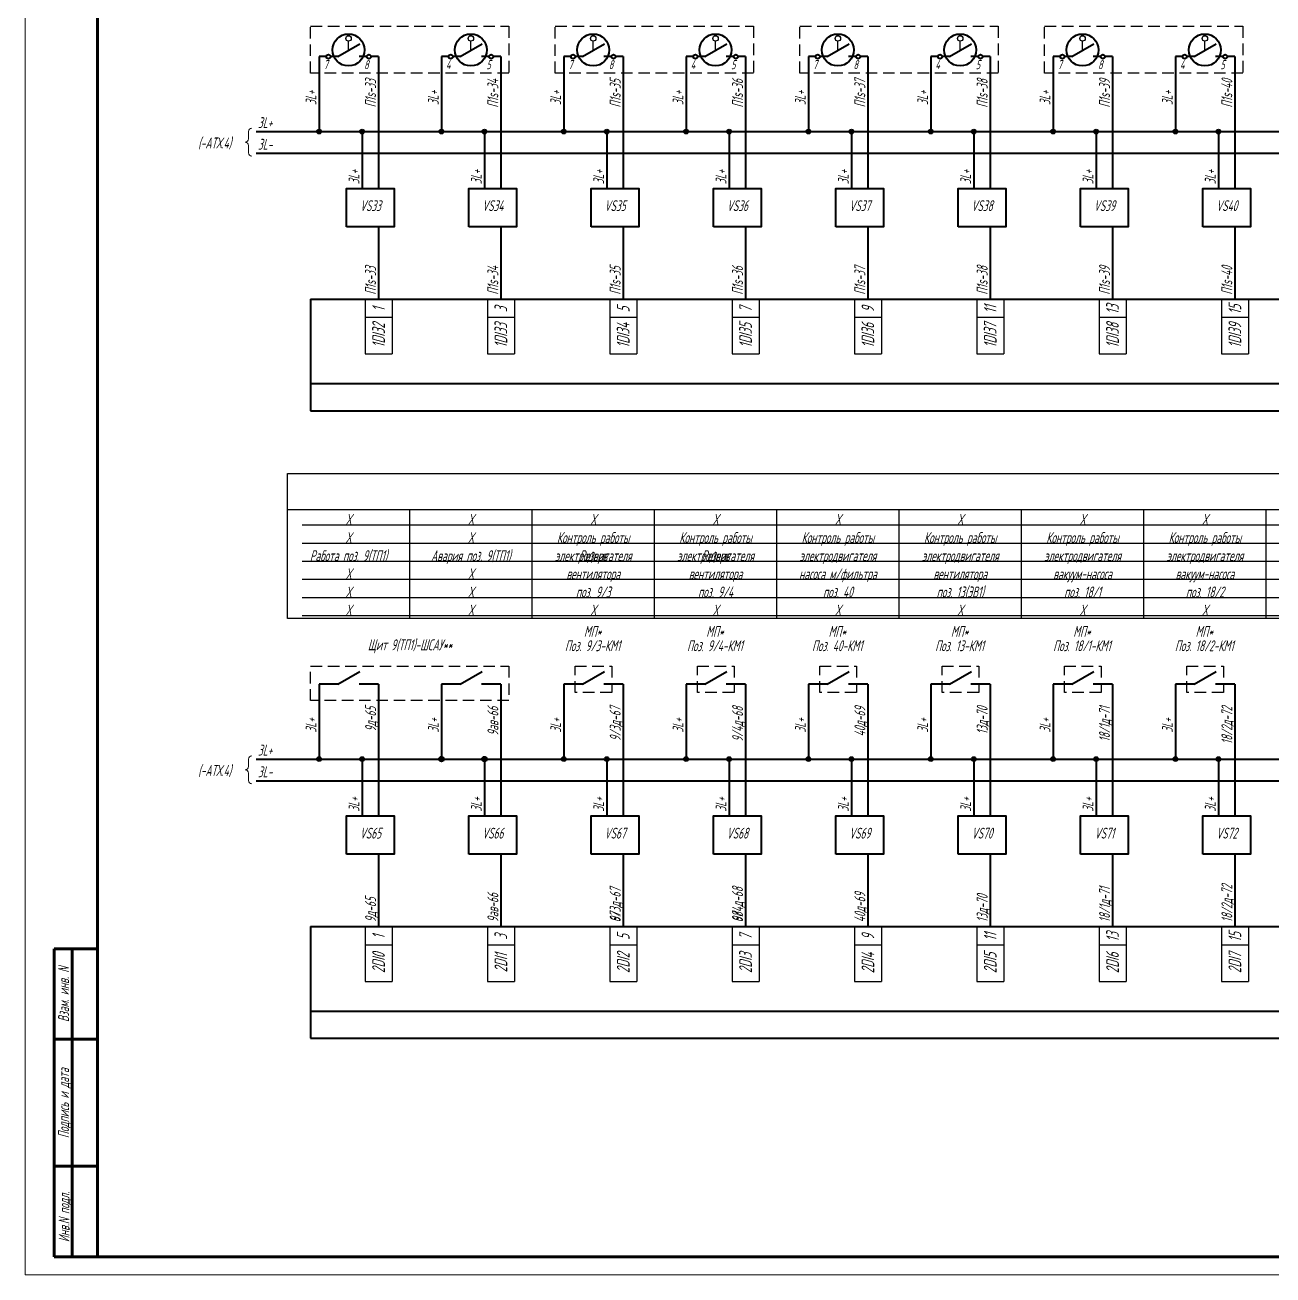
# Model space of a CAD drawing. Header units: millimetres. Extents: x -680 to 9204, y -4430 to 7779.
# Drawn here: x 1700.9 to 2045, y 640.4 to 985.2 of the extents above; entities that cross this region are included whole.
import ezdxf
from ezdxf.enums import TextEntityAlignment as Align

# ---------------------------------------------------------------- set-up
doc = ezdxf.new("R2010")
doc.units = ezdxf.units.MM
doc.linetypes.add('невидимая2', pattern=[4.7625, 3.175, -1.5875])
doc.layers.get('Defpoints').update_dxf_attribs({"color": 33})
for name, color, linetype, lineweight in [('Обводка', 6, 'Continuous', 25), ('Текст_КИП', 2, 'Continuous', 25), ('Толст.рамка', 7, 'Continuous', 60), ('Тонк.рамка', 10, 'Continuous', 20), ('Тонкая', 5, 'Continuous', 20)]:
    doc.layers.add(name, color=color, linetype=linetype, lineweight=lineweight)
doc.layers.add('ТЕКСТ', color=2, linetype='Continuous')
doc.styles.add('Simplex', font='simplex.shx', dxfattribs={"width": 0.7, "oblique": 15})

msp = doc.modelspace()

# ---------------------------------------------------------------- hatches: boundary and pattern name
h = msp.add_hatch(color=256)
edge = h.paths.add_edge_path()
edge.add_arc((1782.005, 955.765), 0.664, 0, 360)
h = msp.add_hatch(color=256)
edge = h.paths.add_edge_path()
edge.add_arc((1793.855, 955.765), 0.664, 0, 360)
h = msp.add_hatch(color=256)
edge = h.paths.add_edge_path()
edge.add_arc((1815.727, 955.765), 0.664, 0, 360)
h = msp.add_hatch(color=256)
edge = h.paths.add_edge_path()
edge.add_arc((1827.577, 955.765), 0.664, 0, 360)
h = msp.add_hatch(color=256)
edge = h.paths.add_edge_path()
edge.add_arc((1849.449, 955.765), 0.664, 0, 360)
h = msp.add_hatch(color=256)
edge = h.paths.add_edge_path()
edge.add_arc((1861.299, 955.765), 0.664, 0, 360)
h = msp.add_hatch(color=256)
edge = h.paths.add_edge_path()
edge.add_arc((1883.171, 955.765), 0.664, 0, 360)
h = msp.add_hatch(color=256)
edge = h.paths.add_edge_path()
edge.add_arc((1895.022, 955.765), 0.664, 0, 360)
h = msp.add_hatch(color=256)
edge = h.paths.add_edge_path()
edge.add_arc((1916.893, 955.765), 0.664, 0, 360)
h = msp.add_hatch(color=256)
edge = h.paths.add_edge_path()
edge.add_arc((1928.744, 955.765), 0.664, 0, 360)
h = msp.add_hatch(color=256)
edge = h.paths.add_edge_path()
edge.add_arc((1950.616, 955.765), 0.664, 0, 360)
h = msp.add_hatch(color=256)
edge = h.paths.add_edge_path()
edge.add_arc((1962.466, 955.765), 0.664, 0, 360)
h = msp.add_hatch(color=256)
edge = h.paths.add_edge_path()
edge.add_arc((1984.338, 955.765), 0.664, 0, 360)
h = msp.add_hatch(color=256)
edge = h.paths.add_edge_path()
edge.add_arc((1996.188, 955.765), 0.664, 0, 360)
h = msp.add_hatch(color=256)
edge = h.paths.add_edge_path()
edge.add_arc((2018.06, 955.765), 0.664, 0, 360)
h = msp.add_hatch(color=256)
edge = h.paths.add_edge_path()
edge.add_arc((2029.911, 955.765), 0.664, 0, 360)
h = msp.add_hatch(color=256)
edge = h.paths.add_edge_path()
edge.add_arc((1782.005, 782.687), 0.664, 0, 360)
h = msp.add_hatch(color=256)
edge = h.paths.add_edge_path()
edge.add_arc((1793.855, 782.687), 0.664, 0, 360)
at = {"lineweight": 40}
h = msp.add_hatch(color=256, dxfattribs=at)
edge = h.paths.add_edge_path()
edge.add_arc((1815.727, 782.687), 0.664, 0, 360)
h = msp.add_hatch(color=256, dxfattribs=at)
edge = h.paths.add_edge_path()
edge.add_arc((1827.577, 782.687), 0.664, 0, 360)
h = msp.add_hatch(color=256)
edge = h.paths.add_edge_path()
edge.add_arc((1916.893, 782.687), 0.664, 0, 360)
h = msp.add_hatch(color=256)
edge = h.paths.add_edge_path()
edge.add_arc((1928.744, 782.687), 0.664, 0, 360)
h = msp.add_hatch(color=256)
edge = h.paths.add_edge_path()
edge.add_arc((1950.616, 782.687), 0.664, 0, 360)
h = msp.add_hatch(color=256)
edge = h.paths.add_edge_path()
edge.add_arc((1984.338, 782.687), 0.664, 0, 360)
h = msp.add_hatch(color=256)
edge = h.paths.add_edge_path()
edge.add_arc((1996.188, 782.687), 0.664, 0, 360)
h = msp.add_hatch(color=256)
edge = h.paths.add_edge_path()
edge.add_arc((2018.06, 782.687), 0.664, 0, 360)
h = msp.add_hatch(color=256)
edge = h.paths.add_edge_path()
edge.add_arc((2029.911, 782.687), 0.664, 0, 360)
at = {"layer": 'Defpoints'}
h = msp.add_hatch(color=256, dxfattribs=at)
edge = h.paths.add_edge_path()
edge.add_arc((1849.449, 782.687), 0.664, 0, 360)
h = msp.add_hatch(color=256, dxfattribs=at)
edge = h.paths.add_edge_path()
edge.add_arc((1861.299, 782.687), 0.664, 0, 360)
h = msp.add_hatch(color=256, dxfattribs=at)
edge = h.paths.add_edge_path()
edge.add_arc((1883.171, 782.687), 0.664, 0, 360)
h = msp.add_hatch(color=256, dxfattribs=at)
edge = h.paths.add_edge_path()
edge.add_arc((1895.022, 782.687), 0.664, 0, 360)
h = msp.add_hatch(color=256, dxfattribs=at)
edge = h.paths.add_edge_path()
edge.add_arc((1962.466, 782.687), 0.664, 0, 360)

# ---------------------------------------------------------------- linework, layer by layer
at = {"lineweight": 40}
for p, q in [((1787.151, 976.426), (1793.213, 979.926)), ((1820.873, 976.426), (1826.935, 979.926)), ((1854.595, 976.426), (1860.658, 979.926)), ((1888.318, 976.426), (1894.38, 979.926)), ((1922.04, 976.426), (1928.102, 979.926)), ((1955.762, 976.426), (1961.824, 979.926)), ((1989.484, 976.426), (1995.546, 979.926)), ((2023.207, 976.426), (2029.269, 979.926)), ((1782.005, 976.426), (1782.005, 955.765)), ((1784.005, 976.426), (1782.005, 976.426)), ((1787.151, 976.426), (1785.151, 976.426)), ((1795.151, 976.426), (1793.028, 976.426)), ((1798.42, 976.426), (1796.297, 976.426)), ((1798.42, 976.426), (1798.42, 940.071)), ((1815.727, 976.426), (1815.727, 955.765)), ((1817.727, 976.426), (1815.727, 976.426)), ((1820.873, 976.426), (1818.873, 976.426)), ((1828.873, 976.426), (1826.75, 976.426)), ((1832.142, 976.426), (1830.02, 976.426)), ((1832.142, 976.426), (1832.142, 940.071)), ((1849.449, 976.426), (1849.449, 955.765)), ((1851.449, 976.426), (1849.449, 976.426)), ((1854.595, 976.426), (1852.595, 976.426)), ((1862.595, 976.426), (1860.473, 976.426)), ((1865.865, 976.426), (1863.742, 976.426)), ((1865.865, 976.426), (1865.865, 940.071)), ((1883.171, 976.426), (1883.171, 955.765)), ((1885.171, 976.426), (1883.171, 976.426)), ((1888.318, 976.426), (1886.318, 976.426)), ((1896.318, 976.426), (1894.195, 976.426)), ((1899.587, 976.426), (1897.464, 976.426)), ((1899.587, 976.426), (1899.587, 940.071)), ((1916.893, 976.426), (1916.893, 955.765)), ((1918.893, 976.426), (1916.893, 976.426)), ((1922.04, 976.426), (1920.04, 976.426)), ((1930.04, 976.426), (1927.917, 976.426)), ((1933.309, 976.426), (1931.186, 976.426)), ((1933.309, 976.426), (1933.309, 940.071)), ((1950.616, 976.426), (1950.616, 955.765)), ((1952.616, 976.426), (1950.616, 976.426)), ((1955.762, 976.426), (1953.762, 976.426)), ((1963.762, 976.426), (1961.639, 976.426)), ((1967.031, 976.426), (1964.908, 976.426)), ((1967.031, 976.426), (1967.031, 940.071)), ((1984.338, 976.426), (1984.338, 955.765)), ((1986.338, 976.426), (1984.338, 976.426)), ((1989.484, 976.426), (1987.484, 976.426)), ((1997.484, 976.426), (1995.361, 976.426)), ((2000.754, 976.426), (1998.631, 976.426)), ((2000.754, 976.426), (2000.754, 940.071)), ((2018.06, 976.426), (2018.06, 955.765)), ((2020.06, 976.426), (2018.06, 976.426)), ((2023.207, 976.426), (2021.207, 976.426)), ((2031.207, 976.426), (2029.084, 976.426)), ((2034.476, 976.426), (2032.353, 976.426)), ((2034.476, 976.426), (2034.476, 940.071)), ((1764.623, 955.765), (2738.077, 955.765)), ((1793.855, 955.765), (1793.855, 940.071)), ((1827.577, 955.765), (1827.577, 940.071)), ((1861.299, 955.765), (1861.299, 940.071)), ((1895.022, 955.765), (1895.022, 940.071)), ((1928.744, 955.765), (1928.744, 940.071)), ((1962.466, 955.765), (1962.466, 940.071)), ((1996.188, 955.765), (1996.188, 940.071)), ((2029.911, 955.765), (2029.911, 940.071)), ((1764.623, 949.794), (2854.494, 949.794)), ((1798.42, 929.5), (1798.42, 909.575)), ((1832.142, 929.5), (1832.142, 909.575)), ((1865.865, 929.5), (1865.865, 909.575)), ((1899.587, 929.5), (1899.587, 909.575)), ((1933.309, 929.5), (1933.309, 909.575)), ((1967.031, 929.5), (1967.031, 909.575)), ((2000.754, 929.5), (2000.754, 909.575)), ((2034.476, 929.5), (2034.476, 909.575)), ((1779.616, 909.575), (1779.616, 878.77)), ((1779.616, 909.575), (2884.923, 909.575)), ((1779.616, 886.263), (2884.923, 886.263)), ((1779.616, 878.77), (2884.923, 878.77)), ((1787.151, 803.348), (1793.213, 806.848)), ((1820.873, 803.348), (1826.935, 806.848)), ((1922.04, 803.348), (1928.102, 806.848)), ((1989.484, 803.348), (1995.546, 806.848)), ((2023.207, 803.348), (2029.269, 806.848)), ((1782.005, 803.348), (1782.005, 782.687)), ((1787.151, 803.348), (1782.005, 803.348)), ((1798.42, 803.348), (1793.028, 803.348)), ((1798.42, 803.348), (1798.42, 766.993)), ((1815.727, 803.348), (1815.727, 782.687)), ((1820.873, 803.348), (1815.727, 803.348)), ((1832.142, 803.348), (1826.75, 803.348)), ((1832.142, 803.348), (1832.142, 766.993)), ((1916.893, 803.348), (1916.893, 782.687)), ((1922.04, 803.348), (1916.893, 803.348)), ((1933.309, 803.348), (1927.917, 803.348)), ((1933.309, 803.348), (1933.309, 766.993)), ((1984.338, 803.348), (1984.338, 782.687)), ((1989.484, 803.348), (1984.338, 803.348)), ((2000.754, 803.348), (1995.361, 803.348)), ((2000.754, 803.348), (2000.754, 766.993)), ((2018.06, 803.348), (2018.06, 782.687)), ((2023.207, 803.348), (2018.06, 803.348)), ((2034.476, 803.348), (2029.084, 803.348)), ((2034.476, 803.348), (2034.476, 766.993)), ((1764.623, 782.687), (2738.077, 782.687)), ((1793.855, 782.687), (1793.855, 766.993)), ((1827.577, 782.687), (1827.577, 766.993)), ((1928.744, 782.687), (1928.744, 766.993)), ((1996.188, 782.687), (1996.188, 766.993)), ((2029.911, 782.687), (2029.911, 766.993)), ((1764.623, 776.717), (2854.5, 776.717)), ((1798.42, 756.423), (1798.42, 736.497)), ((1832.142, 756.423), (1832.142, 736.497)), ((1865.865, 756.423), (1865.865, 736.497)), ((1899.587, 756.423), (1899.587, 736.497)), ((1933.309, 756.423), (1933.309, 736.497)), ((1967.031, 756.423), (1967.031, 736.497)), ((2000.754, 756.423), (2000.754, 736.497)), ((2034.476, 756.423), (2034.476, 736.497)), ((1779.616, 736.497), (1779.616, 705.693)), ((1779.616, 736.497), (2884.923, 736.497)), ((1779.616, 713.186), (2884.923, 713.186)), ((1779.616, 705.693), (2884.923, 705.693))]:
    msp.add_line(p, q, dxfattribs=at)
for p, q in [((1790.125, 978.268), (1790.125, 980.691)), ((1823.847, 978.268), (1823.847, 980.691)), ((1857.569, 978.268), (1857.569, 980.691)), ((1891.292, 978.268), (1891.292, 980.691)), ((1925.014, 978.268), (1925.014, 980.691)), ((1958.736, 978.268), (1958.736, 980.691)), ((1992.458, 978.268), (1992.458, 980.691)), ((2026.18, 978.268), (2026.18, 980.691))]:
    msp.add_line(p, q)
at = {"lineweight": 30}
for p, q in [((1794.686, 909.575), (1794.686, 894.429)), ((1802.155, 909.575), (1802.155, 894.429)), ((1828.408, 909.575), (1828.408, 894.429)), ((1835.877, 909.575), (1835.877, 894.429)), ((1862.13, 909.575), (1862.13, 894.429)), ((1869.599, 909.575), (1869.599, 894.429)), ((1895.852, 909.575), (1895.852, 894.429)), ((1903.321, 909.575), (1903.321, 894.429)), ((1929.575, 909.575), (1929.575, 894.429)), ((1937.044, 909.575), (1937.044, 894.429)), ((1963.297, 909.575), (1963.297, 894.429)), ((1970.766, 909.575), (1970.766, 894.429)), ((1997.019, 909.575), (1997.019, 894.429)), ((2004.488, 909.575), (2004.488, 894.429)), ((2030.741, 909.575), (2030.741, 894.429)), ((2038.21, 909.575), (2038.21, 894.429)), ((1794.686, 904.575), (1802.155, 904.575)), ((1828.408, 904.575), (1835.877, 904.575)), ((1862.13, 904.575), (1869.599, 904.575)), ((1895.852, 904.575), (1903.321, 904.575)), ((1929.575, 904.575), (1937.044, 904.575)), ((1963.297, 904.575), (1970.766, 904.575)), ((1997.019, 904.575), (2004.488, 904.575)), ((2030.741, 904.575), (2038.21, 904.575)), ((1794.686, 894.429), (1802.155, 894.429)), ((1828.408, 894.429), (1835.877, 894.429)), ((1862.13, 894.429), (1869.599, 894.429)), ((1895.852, 894.429), (1903.321, 894.429)), ((1929.575, 894.429), (1937.044, 894.429)), ((1963.297, 894.429), (1970.766, 894.429)), ((1997.019, 894.429), (2004.488, 894.429)), ((2030.741, 894.429), (2038.21, 894.429)), ((1794.686, 736.497), (1794.686, 721.351)), ((1802.155, 736.497), (1802.155, 721.351)), ((1828.408, 736.497), (1828.408, 721.351)), ((1835.877, 736.497), (1835.877, 721.351)), ((1862.13, 736.497), (1862.13, 721.351)), ((1869.599, 736.497), (1869.599, 721.351)), ((1895.852, 736.497), (1895.852, 721.351)), ((1903.321, 736.497), (1903.321, 721.351)), ((1929.575, 736.497), (1929.575, 721.351)), ((1937.044, 736.497), (1937.044, 721.351)), ((1963.297, 736.497), (1963.297, 721.351)), ((1970.766, 736.497), (1970.766, 721.351)), ((1997.019, 736.497), (1997.019, 721.351)), ((2004.488, 736.497), (2004.488, 721.351)), ((2030.741, 736.497), (2030.741, 721.351)), ((2038.21, 736.497), (2038.21, 721.351)), ((1794.686, 731.497), (1802.155, 731.497)), ((1828.408, 731.497), (1835.877, 731.497)), ((1862.13, 731.497), (1869.599, 731.497)), ((1895.852, 731.497), (1903.321, 731.497)), ((1929.575, 731.497), (1937.044, 731.497)), ((1963.297, 731.497), (1970.766, 731.497)), ((1997.019, 731.497), (2004.488, 731.497)), ((2030.741, 731.497), (2038.21, 731.497)), ((1794.686, 721.351), (1802.155, 721.351)), ((1828.408, 721.351), (1835.877, 721.351)), ((1862.13, 721.351), (1869.599, 721.351)), ((1895.852, 721.351), (1903.321, 721.351)), ((1929.575, 721.351), (1937.044, 721.351)), ((1963.297, 721.351), (1970.766, 721.351)), ((1997.019, 721.351), (2004.488, 721.351)), ((2030.741, 721.351), (2038.21, 721.351))]:
    msp.add_line(p, q, dxfattribs=at)
at = {"linetype": 'невидимая2'}
for points in [[(1779.658, 984.801), (1834.317, 984.801), (1834.317, 971.887), (1779.658, 971.887)], [(1847.102, 984.801), (1901.762, 984.801), (1901.762, 971.887), (1847.102, 971.887)], [(1914.547, 984.801), (1969.206, 984.801), (1969.206, 971.887), (1914.547, 971.887)], [(1981.991, 984.801), (2036.651, 984.801), (2036.651, 971.887), (1981.991, 971.887)], [(1779.658, 808.326), (1834.317, 808.326), (1834.317, 798.81), (1779.658, 798.81)], [(1920.006, 808.326), (1930.136, 808.326), (1930.136, 801.037), (1920.006, 801.037)], [(1987.45, 808.326), (1997.581, 808.326), (1997.581, 801.037), (1987.45, 801.037)], [(2021.172, 808.326), (2031.303, 808.326), (2031.303, 801.037), (2021.172, 801.037)]]:
    msp.add_lwpolyline(points, close=True, dxfattribs=at)
at = {"lineweight": 40}
for points in [[(1789.589, 929.5), (1789.589, 940.071), (1802.687, 940.071), (1802.687, 929.5)], [(1823.311, 929.5), (1823.311, 940.071), (1836.409, 940.071), (1836.409, 929.5)], [(1857.033, 929.5), (1857.033, 940.071), (1870.131, 940.071), (1870.131, 929.5)], [(1890.755, 929.5), (1890.755, 940.071), (1903.853, 940.071), (1903.853, 929.5)], [(1924.477, 929.5), (1924.477, 940.071), (1937.576, 940.071), (1937.576, 929.5)], [(1958.2, 929.5), (1958.2, 940.071), (1971.298, 940.071), (1971.298, 929.5)], [(1991.922, 929.5), (1991.922, 940.071), (2005.02, 940.071), (2005.02, 929.5)], [(2025.644, 929.5), (2025.644, 940.071), (2038.742, 940.071), (2038.742, 929.5)], [(1789.589, 756.423), (1789.589, 766.993), (1802.687, 766.993), (1802.687, 756.423)], [(1823.311, 756.423), (1823.311, 766.993), (1836.409, 766.993), (1836.409, 756.423)], [(1857.033, 756.423), (1857.033, 766.993), (1870.131, 766.993), (1870.131, 756.423)], [(1890.755, 756.423), (1890.755, 766.993), (1903.853, 766.993), (1903.853, 756.423)], [(1924.477, 756.423), (1924.477, 766.993), (1937.576, 766.993), (1937.576, 756.423)], [(1958.2, 756.423), (1958.2, 766.993), (1971.298, 766.993), (1971.298, 756.423)], [(1991.922, 756.423), (1991.922, 766.993), (2005.02, 766.993), (2005.02, 756.423)], [(2025.644, 756.423), (2025.644, 766.993), (2038.742, 766.993), (2038.742, 756.423)]]:
    msp.add_lwpolyline(points, close=True, dxfattribs=at)
for centre, radius in [((1790.126, 978.269), 4.408), ((1823.849, 978.269), 4.408), ((1857.571, 978.269), 4.408), ((1891.293, 978.269), 4.408), ((1925.015, 978.269), 4.408), ((1958.737, 978.269), 4.408), ((1992.46, 978.269), 4.408), ((2026.182, 978.269), 4.408), ((1784.578, 976.426), 0.573), ((1795.724, 976.426), 0.573), ((1818.3, 976.426), 0.573), ((1829.446, 976.426), 0.573), ((1852.022, 976.426), 0.573), ((1863.169, 976.426), 0.573), ((1885.744, 976.426), 0.573), ((1896.891, 976.426), 0.573), ((1919.467, 976.426), 0.573), ((1930.613, 976.426), 0.573), ((1953.189, 976.426), 0.573), ((1964.335, 976.426), 0.573), ((1986.911, 976.426), 0.573), ((1998.058, 976.426), 0.573), ((2020.633, 976.426), 0.573), ((2031.78, 976.426), 0.573), ((1815.727, 782.687), 0.664), ((1827.577, 782.687), 0.664)]:
    msp.add_circle(centre, radius, dxfattribs=at)
for centre, radius in [((1790.125, 981.441), 0.75), ((1823.847, 981.441), 0.75), ((1857.569, 981.441), 0.75), ((1891.292, 981.441), 0.75), ((1925.014, 981.441), 0.75), ((1958.736, 981.441), 0.75), ((1992.458, 981.441), 0.75), ((2026.18, 981.441), 0.75), ((1782.005, 955.765), 0.664), ((1793.855, 955.765), 0.664), ((1815.727, 955.765), 0.664), ((1827.577, 955.765), 0.664), ((1849.449, 955.765), 0.664), ((1861.299, 955.765), 0.664), ((1883.171, 955.765), 0.664), ((1895.022, 955.765), 0.664), ((1916.893, 955.765), 0.664), ((1928.744, 955.765), 0.664), ((1950.616, 955.765), 0.664), ((1962.466, 955.765), 0.664), ((1984.338, 955.765), 0.664), ((1996.188, 955.765), 0.664), ((2018.06, 955.765), 0.664), ((2029.911, 955.765), 0.664), ((1782.005, 782.687), 0.664), ((1793.855, 782.687), 0.664), ((1916.893, 782.687), 0.664), ((1928.744, 782.687), 0.664), ((1950.616, 782.687), 0.664), ((1984.338, 782.687), 0.664), ((1996.188, 782.687), 0.664), ((2018.06, 782.687), 0.664), ((2029.911, 782.687), 0.664)]:
    msp.add_circle(centre, radius)
at = {"layer": 'Defpoints'}
for p, q in [((1777.343, 847.288), (2852.377, 847.288)), ((1777.343, 842.288), (2852.377, 842.288)), ((1777.343, 837.288), (2852.377, 837.288)), ((1777.343, 832.288), (2852.377, 832.288)), ((1777.343, 827.288), (2852.377, 827.288)), ((1777.343, 822.288), (2852.377, 822.288))]:
    msp.add_line(p, q, dxfattribs=at)
at = {"layer": 'Defpoints', "lineweight": 40}
for p, q in [((1854.595, 803.348), (1860.658, 806.848)), ((1888.318, 803.348), (1894.38, 806.848)), ((1955.762, 803.348), (1961.824, 806.848)), ((1849.449, 803.348), (1849.449, 782.687)), ((1854.595, 803.348), (1849.449, 803.348)), ((1865.865, 803.348), (1860.473, 803.348)), ((1865.865, 803.348), (1865.865, 766.993)), ((1883.171, 803.348), (1883.171, 782.687)), ((1888.318, 803.348), (1883.171, 803.348)), ((1899.587, 803.348), (1894.195, 803.348)), ((1899.587, 803.348), (1899.587, 766.993)), ((1950.616, 803.348), (1950.616, 782.687)), ((1955.762, 803.348), (1950.616, 803.348)), ((1967.031, 803.348), (1961.639, 803.348)), ((1967.031, 803.348), (1967.031, 766.993)), ((1861.299, 782.687), (1861.299, 766.993)), ((1895.022, 782.687), (1895.022, 766.993)), ((1962.466, 782.687), (1962.466, 766.993))]:
    msp.add_line(p, q, dxfattribs=at)
at = {"layer": 'Defpoints', "linetype": 'невидимая2'}
for points in [[(1852.561, 808.326), (1862.692, 808.326), (1862.692, 801.037), (1852.561, 801.037)], [(1886.283, 808.326), (1896.414, 808.326), (1896.414, 801.037), (1886.283, 801.037)], [(1953.728, 808.326), (1963.858, 808.326), (1963.858, 801.037), (1953.728, 801.037)]]:
    msp.add_lwpolyline(points, close=True, dxfattribs=at)
at = {"layer": 'Defpoints'}
for centre in [(1849.449, 782.687), (1861.299, 782.687), (1883.171, 782.687), (1895.022, 782.687), (1962.466, 782.687)]:
    msp.add_circle(centre, 0.664, dxfattribs=at)
at = {"layer": 'Обводка', "lineweight": 30}
for p, q in [((1773.265, 861.441), (2852.377, 861.441)), ((1773.265, 821.441), (1773.265, 861.441)), ((2852.377, 851.441), (1773.265, 851.441)), ((1806.987, 821.441), (1806.987, 851.441)), ((1840.71, 821.441), (1840.71, 851.441)), ((1874.432, 821.441), (1874.432, 851.441)), ((1908.154, 821.441), (1908.154, 851.441)), ((1941.876, 821.441), (1941.876, 851.441)), ((1975.599, 821.441), (1975.599, 851.441)), ((2009.321, 821.441), (2009.321, 851.441)), ((2043.043, 821.441), (2043.043, 851.441)), ((2852.377, 821.441), (1773.265, 821.441))]:
    msp.add_line(p, q, dxfattribs=at)
at = {"layer": 'Толст.рамка'}
for p, q in [((1720.939, 645.395), (1720.939, 1229.395)), ((3137.689, 645.395), (1720.939, 645.395))]:
    msp.add_line(p, q, dxfattribs=at)
at = {"layer": 'Толст.рамка', "lineweight": 60}
for p, q in [((1708.939, 645.395), (1708.939, 730.395)), ((1720.939, 730.395), (1708.939, 730.395)), ((1713.939, 645.395), (1713.939, 730.395)), ((1720.939, 705.395), (1708.939, 705.395)), ((1708.939, 670.395), (1720.939, 670.395)), ((1720.939, 645.395), (1708.939, 645.395))]:
    msp.add_line(p, q, dxfattribs=at)
at = {"layer": 'Тонк.рамка', "color": 1}
for q in [(1700.939, 1234.395), (3142.689, 640.395)]:
    msp.add_line((1700.939, 640.395), q, dxfattribs=at)
at = {"layer": 'Тонкая'}
for p, q in [((1762.548, 953.742), (1762.55, 955.776)), ((1762.547, 949.884), (1762.548, 951.918)), ((1762.548, 780.665), (1762.55, 782.698)), ((1762.547, 776.807), (1762.548, 778.841))]:
    msp.add_line(p, q, dxfattribs=at)
for centre, start, end in [((1763.462, 955.775), 90, 180), ((1761.636, 953.742), 270, 0), ((1761.636, 951.917), 0, 90), ((1763.459, 949.884), 180, 270), ((1763.462, 782.698), 90, 180), ((1761.636, 780.665), 270, 0), ((1761.636, 778.84), 0, 90), ((1763.459, 776.807), 180, 270)]:
    msp.add_arc(centre, 0.912, start, end, dxfattribs=at)

# ---------------------------------------------------------------- texts
at = {"layer": 'Defpoints', "style": 'Simplex', "oblique": 15, "width": 0.6}
for s, p in [('Х', (1790.126, 847.288)), ('Х', (1823.849, 847.288)), ('Х', (1857.571, 847.288)), ('Х', (1891.293, 847.288)), ('Х', (1925.015, 847.288)), ('Х', (1958.737, 847.288)), ('Х', (1992.46, 847.288)), ('Х', (2026.182, 847.288)), ('Х', (1790.126, 842.288)), ('Х', (1823.849, 842.288)), ('Контроль работы', (1857.571, 842.288)), ('Контроль работы', (1891.293, 842.288)), ('Контроль работы', (1958.737, 842.288)), ('электродвигателя', (1857.571, 837.288)), ('электродвигателя', (1891.293, 837.288)), ('электродвигателя', (1958.737, 837.288)), ('Х', (1790.126, 832.288)), ('Х', (1823.849, 832.288)), ('вентилятора', (1857.571, 832.288)), ('вентилятора', (1891.293, 832.288)), ('вентилятора', (1958.737, 832.288)), ('Х', (1790.126, 827.288)), ('Х', (1823.849, 827.288)), ('поз. 9/3', (1857.571, 827.288)), ('поз. 9/4', (1891.293, 827.288)), ('поз. 13(ЭВ1)', (1958.737, 827.288)), ('Х', (1790.126, 822.288)), ('Х', (1823.849, 822.288)), ('Х', (1857.571, 822.288)), ('Х', (1891.293, 822.288)), ('Х', (1925.015, 822.288)), ('Х', (1958.737, 822.288)), ('Х', (1992.46, 822.288)), ('Х', (2026.182, 822.288))]:
    msp.add_text(s, height=3, dxfattribs=at).set_placement(p, align=Align.CENTER)
for s, p in [('МП*', (1857.39, 817.895)), ('МП*', (1891.112, 817.895)), ('МП*', (1958.556, 817.895)), ('Поз. 9/3-КМ1', (1857.39, 813.951)), ('Поз. 9/4-КМ1', (1891.112, 813.951)), ('Поз. 13-КМ1', (1958.556, 813.951))]:
    msp.add_text(s, height=3, dxfattribs=at).set_placement(p, align=Align.MIDDLE)
for s, p in [('9/3д-67', (1865.134, 797.142)), ('9/4д-68', (1898.856, 797.142)), ('13д-70', (1966.301, 797.142))]:
    msp.add_text(s, height=3, rotation=90, dxfattribs=at).set_placement(p, align=Align.RIGHT)
for s, p in [('3L+', (1848.718, 790.008)), ('3L+', (1882.441, 790.008)), ('3L+', (1949.885, 790.008)), ('3L+', (1860.569, 768.185)), ('3L+', (1894.291, 768.185)), ('3L+', (1961.736, 768.185)), ('9/3д-67', (1865.134, 737.689)), ('9/4д-68', (1898.856, 737.689)), ('13д-70', (1966.301, 737.689))]:
    msp.add_text(s, height=3, rotation=90, dxfattribs=at).set_placement(p)
at = {"layer": 'Обводка', "style": 'Simplex', "oblique": 15, "width": 0.6}
for s, p in [('1', (1800.14, 906.705)), ('3', (1833.862, 906.705)), ('5', (1867.584, 906.705)), ('7', (1901.306, 906.705)), ('9', (1935.029, 906.705)), ('11', (1968.751, 906.705)), ('13', (2002.473, 906.705)), ('15', (2036.195, 906.705)), ('1', (1800.14, 733.628)), ('3', (1833.862, 733.628)), ('5', (1867.584, 733.628)), ('7', (1901.306, 733.628)), ('9', (1935.029, 733.628)), ('11', (1968.751, 733.628)), ('13', (2002.473, 733.628)), ('15', (2036.195, 733.628))]:
    msp.add_text(s, height=3.5, rotation=90, dxfattribs=at).set_placement(p, align=Align.CENTER)
at = {"layer": 'Обводка', "lineweight": -3, "style": 'Simplex', "oblique": 15, "width": 0.6}
for s, p in [('1DI32', (1800.14, 899.548)), ('1DI33', (1833.862, 899.548)), ('1DI35', (1901.306, 899.548)), ('1DI36', (1935.029, 899.548)), ('1DI37', (1968.751, 899.548)), ('1DI38', (2002.473, 899.548)), ('1DI39', (2036.195, 899.548)), ('1DI34', (1867.584, 899.548)), ('2DI0', (1800.14, 726.47)), ('2DI1', (1833.862, 726.47)), ('2DI2', (1867.584, 726.47)), ('2DI3', (1901.306, 726.47)), ('2DI4', (1935.029, 726.47)), ('2DI5', (1968.751, 726.47)), ('2DI6', (2002.473, 726.47)), ('2DI7', (2036.195, 726.47))]:
    msp.add_text(s, height=3.5, rotation=90, dxfattribs=at).set_placement(p, align=Align.CENTER)
at = {"layer": 'ТЕКСТ', "color": 2, "style": 'Simplex', "oblique": 15, "width": 0.6}
for s, p in [('7', (1783.253, 972.966)), ('8', (1794.399, 972.966)), ('4', (1816.975, 972.966)), ('5', (1828.122, 972.966)), ('7', (1850.697, 972.966)), ('8', (1861.844, 972.966)), ('4', (1884.42, 972.966)), ('5', (1895.566, 972.966)), ('7', (1918.142, 972.966)), ('8', (1929.288, 972.966)), ('4', (1951.864, 972.966)), ('5', (1963.011, 972.966)), ('7', (1985.586, 972.966)), ('8', (1996.733, 972.966)), ('4', (2019.309, 972.966)), ('5', (2030.455, 972.966))]:
    msp.add_text(s, height=2.5, dxfattribs=at).set_placement(p)
at = {"layer": 'ТЕКСТ', "style": 'Simplex', "oblique": 15, "width": 0.6}
for s, p in [('П1s-33', (1797.69, 970.22)), ('П1s-34', (1831.412, 970.22)), ('П1s-35', (1865.134, 970.22)), ('П1s-36', (1898.856, 970.22)), ('П1s-37', (1932.579, 970.22)), ('П1s-38', (1966.301, 970.22)), ('П1s-39', (2000.023, 970.22)), ('П1s-40', (2033.745, 970.22)), ('9д-65', (1797.69, 797.142)), ('9ав-66', (1831.412, 797.142)), ('40д-69', (1932.579, 797.142)), ('18/1д-71', (2000.023, 797.142)), ('18/2д-72', (2033.745, 797.142))]:
    msp.add_text(s, height=3, rotation=90, dxfattribs=at).set_placement(p, align=Align.RIGHT)
at = {"layer": 'ТЕКСТ', "color": 1, "style": 'Simplex', "oblique": 15, "width": 0.6}
for p in [(1781.274, 963.085), (1814.996, 963.085), (1848.718, 963.085), (1882.441, 963.085), (1916.163, 963.085), (1949.885, 963.085), (1983.607, 963.085), (2017.33, 963.085), (1793.124, 941.262), (1826.847, 941.262), (1860.569, 941.262), (1894.291, 941.262), (1928.013, 941.262), (1961.736, 941.262), (1995.458, 941.262), (2029.18, 941.262), (1781.274, 790.008), (1814.996, 790.008), (1916.163, 790.008), (1983.607, 790.008), (2017.33, 790.008), (1793.124, 768.185), (1826.847, 768.185), (1928.013, 768.185), (1995.458, 768.185), (2029.18, 768.185)]:
    msp.add_text('3L+', height=3, rotation=90, dxfattribs=at).set_placement(p)
for s, p in [('3L+', (1765.146, 956.733)), ('3L-', (1765.146, 950.763)), ('3L+', (1765.146, 783.656)), ('3L-', (1765.146, 777.685))]:
    msp.add_text(s, height=3, dxfattribs=at).set_placement(p)
for p in [(1753.219, 951.121), (1753.219, 778.043)]:
    msp.add_text('(-АТХ.4)', height=3, dxfattribs=at).set_placement(p, align=Align.CENTER)
at = {"layer": 'ТЕКСТ', "style": 'Simplex', "oblique": 15, "width": 0.6}
for s, p in [('VS33', (1796.138, 933.833)), ('VS34', (1829.86, 933.833)), ('VS35', (1863.582, 933.833)), ('VS36', (1897.304, 933.833)), ('VS37', (1931.027, 933.833)), ('VS38', (1964.749, 933.833)), ('VS39', (1998.471, 933.833)), ('VS40', (2032.193, 933.833)), ('Контроль работы', (1925.015, 842.288)), ('Контроль работы', (1992.46, 842.288)), ('Контроль работы', (2026.182, 842.288)), ('Работа поз. 9(ТП1)', (1790.126, 837.288)), ('Авария поз. 9(ТП1)', (1823.849, 837.288)), ('Резерв', (1857.571, 837.288)), ('Резерв', (1891.293, 837.288)), ('электродвигателя', (1925.015, 837.288)), ('электродвигателя', (1992.46, 837.288)), ('электродвигателя', (2026.182, 837.288)), ('насоса м/фильтра', (1925.015, 832.288)), ('вакуум-насоса', (1992.46, 832.288)), ('вакуум-насоса', (2026.182, 832.288)), ('поз. 40', (1925.015, 827.288)), ('поз. 18/1', (1992.46, 827.288)), ('поз. 18/2', (2026.182, 827.288)), ('VS65', (1796.138, 760.755)), ('VS66', (1829.86, 760.755)), ('VS67', (1863.582, 760.755)), ('VS68', (1897.304, 760.755)), ('VS69', (1931.027, 760.755)), ('VS70', (1964.749, 760.755)), ('VS71', (1998.471, 760.755)), ('VS72', (2032.193, 760.755))]:
    msp.add_text(s, height=3, dxfattribs=at).set_placement(p, align=Align.CENTER)
for s, p in [('П1s-33', (1797.69, 910.766)), ('П1s-34', (1831.412, 910.766)), ('П1s-35', (1865.134, 910.766)), ('П1s-36', (1898.856, 910.766)), ('П1s-37', (1932.579, 910.766)), ('П1s-38', (1966.301, 910.766)), ('П1s-39', (2000.023, 910.766)), ('П1s-40', (2033.745, 910.766)), ('18/2д-72', (2033.745, 737.689)), ('9д-65', (1797.69, 737.689)), ('9ав-66', (1831.412, 737.689)), ('40д-69', (1932.579, 737.689)), ('18/1д-71', (2000.023, 737.689)), ('67', (1865.134, 737.689)), ('68', (1898.856, 737.689))]:
    msp.add_text(s, height=3, rotation=90, dxfattribs=at).set_placement(p)
at = {"layer": 'ТЕКСТ', "color": 3, "style": 'Simplex', "oblique": 15, "width": 0.6}
for s, p in [('МП*', (1924.834, 817.895)), ('МП*', (1992.279, 817.895)), ('МП*', (2026.001, 817.895)), ('Щит 9(ТП1)-ШСАУ**', (1807.043, 813.951)), ('Поз. 40-КМ1', (1924.834, 813.951)), ('Поз. 18/1-КМ1', (1992.279, 813.951)), ('Поз. 18/2-КМ1', (2026.001, 813.951))]:
    msp.add_text(s, height=3, dxfattribs=at).set_placement(p, align=Align.MIDDLE)
at = {"layer": 'Текст_КИП', "ltscale": 0.02, "style": 'Simplex', "oblique": 15, "width": 0.6}
for s, p in [('Взам. инв. N', (1713.07, 717.766)), ('Подпись и дата', (1713.07, 687.766)), ('Инв.N подл.', (1713.206, 656.394))]:
    msp.add_text(s, height=3, rotation=90, dxfattribs=at).set_placement(p, align=Align.CENTER)

doc.saveas('drawing.dxf')
